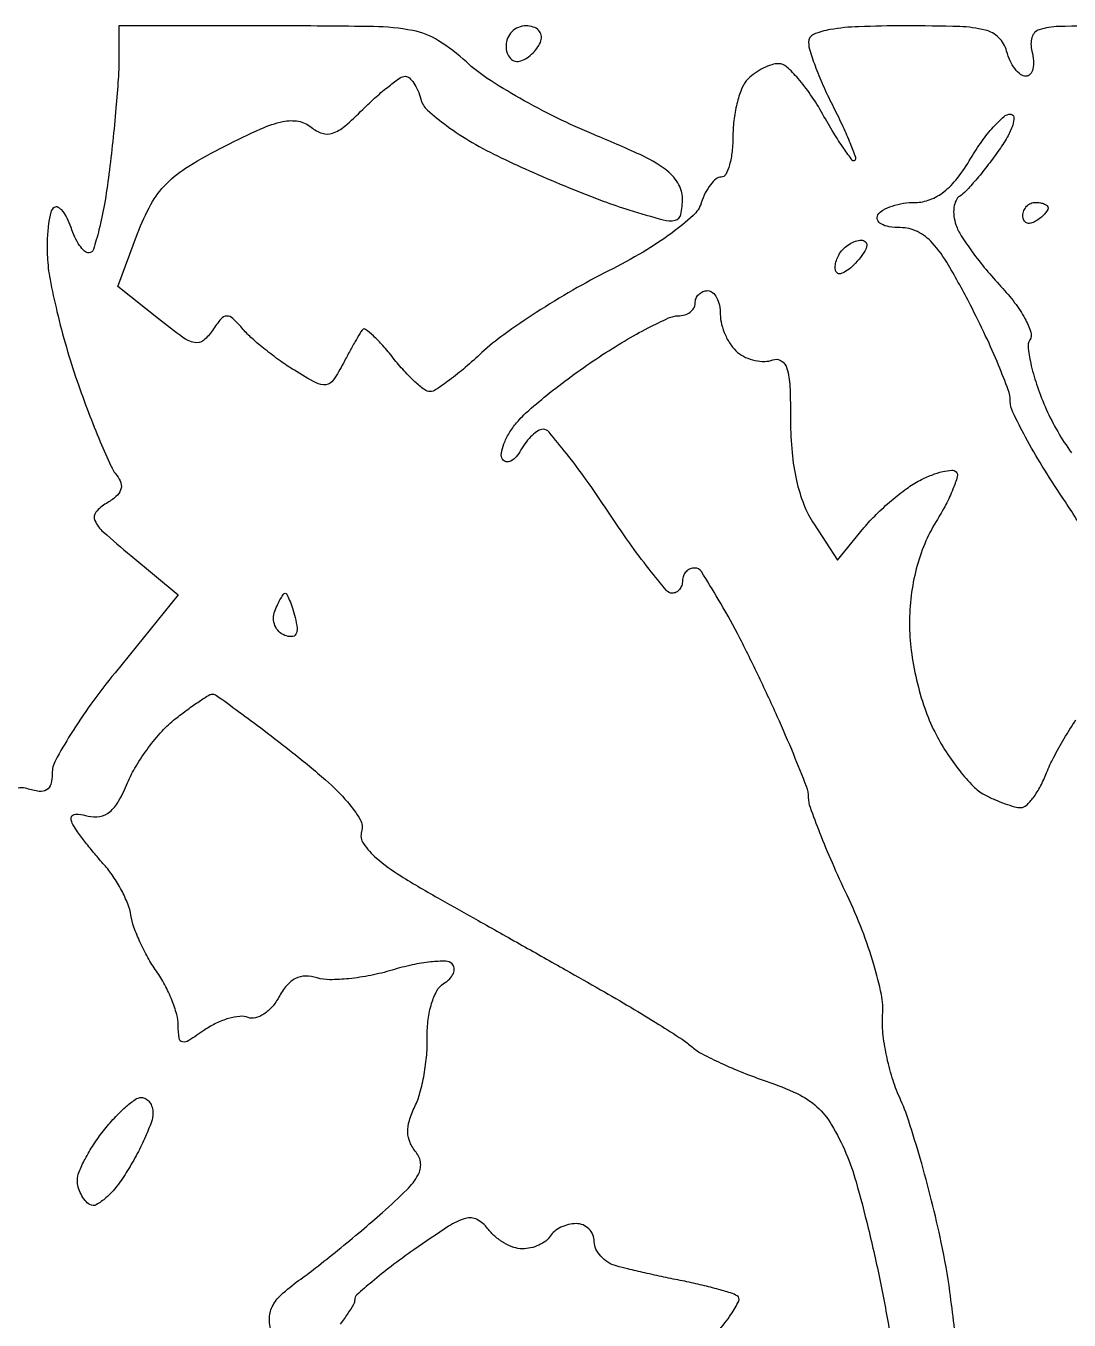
# Model space of a CAD drawing. Extents: x 0 to 102, y 0 to 135.
# Drawn here: x 19.54 to 26.54, y 126.68 to 135.36 of the extents above; entities that cross this region are included whole.
import ezdxf

# ---------------------------------------------------------------- set-up
doc = ezdxf.new("R2010")
doc.units = 0
doc.header["$MEASUREMENT"] = 0

msp = doc.modelspace()

# ---------------------------------------------------------------- linework, layer by layer
for points in [[(26.815761, 135.36, 0.005696), (26.46587, 135.356014, 0.071725), (26.335935, 135.334245, 0.254138), (26.286563, 135.282699, 0.13122), (26.286087, 135.1908, -0.045472), (26.296872, 135.125988, -0.077187), (26.292485, 135.071303, -0.115025), (26.274389, 135.035065, -0.223249), (26.245734, 135.0216, -0.166671), (26.210111, 135.033814, -0.064931), (26.172988, 135.071303, -0.054801), (26.140067, 135.126057, -0.044044), (26.116887, 135.1908, 0.136058), (26.064563, 135.280878, 0.13392), (25.973026, 135.331823, 0.053636), (25.802163, 135.354931, 0.006814), (25.43022, 135.36, 0.008745), (25.123801, 135.354641, 0.03329), (24.933589, 135.335261, 0.058876), (24.821769, 135.302415, 0.30045), (24.7878, 135.250988, 0.078353), (24.797485, 135.189566, 0.013259), (24.837127, 135.077247, 0.014206), (24.891433, 134.946702, 0.012213), (24.955721, 134.812609, -0.008848), (25.018212, 134.684483, -0.014012), (25.066685, 134.572363, -0.007904), (25.102414, 134.478647, -0.2913), (25.097667, 134.457267, -0.45715), (25.080808, 134.458486, -0.008882), (25.02361, 134.53805, -0.014796), (24.956633, 134.641189, -0.00858), (24.882033, 134.768746, 0.021914), (24.801759, 134.897973, 0.029358), (24.71737, 135.007073, 0.029567), (24.639667, 135.08622, 0.185973), (24.587807, 135.1062, 0.076247), (24.540432, 135.098933, 0.038348), (24.484135, 135.076379, 0.036948), (24.428279, 135.043533, 0.045019), (24.38172, 135.00468, 0.097261), (24.34265, 134.946515, 0.034257), (24.310021, 134.850972, 0.032464), (24.287687, 134.738305, 0.03271), (24.2802, 134.62398, -0.026727), (24.274478, 134.517004, -0.042161), (24.257023, 134.426809, -0.051594), (24.231741, 134.363237, -0.279229), (24.201301, 134.3448, 0.171547), (24.167172, 134.332735, 0.057599), (24.129603, 134.294466, 0.049286), (24.094645, 134.239026, 0.039211), (24.068017, 134.173449, -0.131689), (24.012618, 134.086866, -0.026548), (23.869991, 133.969954, -0.024992), (23.676898, 133.842454, -0.016775), (23.444758, 133.715617, 0.014551), (23.206453, 133.586783, 0.012123), (22.960831, 133.436542, 0.012302), (22.742642, 133.287972, 0.032248), (22.596194, 133.167868, -0.011505), (22.483998, 133.067794, -0.015752), (22.378245, 132.983347, -0.012478), (22.287602, 132.918993, -0.1492), (22.246993, 132.9066, -0.164389), (22.210067, 132.919078, -0.021939), (22.146046, 132.972522, -0.023465), (22.073637, 133.045074, -0.017744), (22.000956, 133.131015, 0.014626), (21.931133, 133.214627, 0.025076), (21.867573, 133.279502, 0.023335), (21.815277, 133.323446, 0.395551), (21.794775, 133.321365, 0.044326), (21.778226, 133.298559, 0.004613), (21.744738, 133.241391, 0.005699), (21.706176, 133.172333, 0.004533), (21.666083, 133.09695, -0.027309), (21.599438, 132.984331, -0.212147), (21.549027, 132.952462, -0.161798), (21.483549, 132.96405, -0.014545), (21.337373, 133.048731, -0.016804), (21.241105, 133.112876, -0.013446), (21.141759, 133.188126, -0.013662), (21.053553, 133.262793, -0.033234), (20.993971, 133.323681, 0.023586), (20.924855, 133.39709, 0.202865), (20.883731, 133.412948, 0.215417), (20.845194, 133.394018, 0.02678), (20.788327, 133.317047, -0.076931), (20.72697, 133.249352, -0.226348), (20.667423, 133.235049, -0.104974), (20.587042, 133.270815, -0.01141), (20.424784, 133.394331), (20.153156, 133.611068), (20.285278, 133.967552, -0.037299), (20.374468, 134.162284, -0.070383), (20.478092, 134.300137, -0.059324), (20.627935, 134.418161, -0.019989), (20.871241, 134.553836, -0.01144), (21.112482, 134.669131, -0.052005), (21.260131, 134.717903, -0.098138), (21.364124, 134.719927, -0.129858), (21.449684, 134.680225, 0.095057), (21.523574, 134.639554, 0.162396), (21.593293, 134.640135, 0.094353), (21.674997, 134.686751, 0.019696), (21.79668, 134.799207, -0.013174), (21.886468, 134.884385, -0.017771), (21.972309, 134.956272, -0.014916), (22.046325, 135.010442, -0.151639), (22.082269, 135.0216, -0.190142), (22.109355, 135.010913, -0.056785), (22.138702, 134.976475, -0.047977), (22.165617, 134.926788, -0.036207), (22.185638, 134.867984, 0.147301), (22.230729, 134.794152, 0.025031), (22.360427, 134.689277, 0.025459), (22.530466, 134.578112, 0.02024), (22.724255, 134.475336, 0.008477), (22.941405, 134.375694, 0.006497), (23.181899, 134.273942, 0.006574), (23.409506, 134.184584, 0.015442), (23.58225, 134.125399, 0.007201), (23.813082, 134.057822, 0.119883), (23.892394, 134.055302, 0.298324), (23.930621, 134.093628, 0.051481), (23.941525, 134.200797, 0.141001), (23.910928, 134.306549, 0.096087), (23.824759, 134.398422, 0.048968), (23.657554, 134.495937, 0.010231), (23.345981, 134.631231, -0.017051), (23.099056, 134.742479, -0.015012), (22.849373, 134.874829, -0.015255), (22.631376, 135.007869, -0.043254), (22.49131, 135.117681, 0.048097), (22.305098, 135.260786, 0.093838), (22.131257, 135.328611, 0.042526), (21.867869, 135.355003, 0.003716), (21.195495, 135.36), (20.159083, 135.36), (20.159403, 135.12735, -0.017429), (20.155258, 135.003613, -0.004693), (20.140002, 134.807721, -0.004747), (20.118462, 134.585447, -0.004899), (20.092909, 134.36595, -0.011671), (20.062475, 134.163258, -0.018808), (20.026086, 133.99252, -0.013318), (19.988442, 133.858708, -0.328598), (19.959249, 133.8372, -0.189715), (19.929836, 133.848777, -0.050968), (19.896149, 133.887263, -0.044094), (19.863925, 133.942384, -0.033402), (19.83831, 134.007628, 0.036201), (19.8133, 134.070301, 0.062597), (19.782731, 134.117254, 0.094259), (19.75179, 134.142311, 0.267713), (19.725065, 134.141498, 0.197795), (19.702777, 134.110715, 0.025244), (19.687378, 134.028722, 0.026432), (19.678817, 133.924964, 0.019119), (19.679834, 133.808918, 0.035367), (19.697551, 133.659097, 0.011702), (19.744135, 133.442462, 0.011586), (19.807173, 133.203945, 0.012903), (19.879178, 132.977098, 0.007324), (19.956186, 132.764692, 0.009104), (20.034246, 132.569633, 0.007668), (20.10498, 132.408744, 0.065882), (20.146691, 132.342379, -0.100396), (20.173147, 132.293084, -0.165193), (20.171508, 132.246265, -0.125455), (20.139722, 132.20098, -0.047381), (20.076041, 132.156047, 0.08858), (20.006007, 132.097476, 0.291478), (19.998527, 132.040423, 0.101684), (20.054931, 131.964595, 0.008643), (20.239864, 131.805223), (20.556429, 131.541812), (20.134114, 131.01988, 0.013401), (19.972393, 130.80868, 0.017224), (19.835855, 130.605742, 0.015146), (19.734218, 130.431281, 0.124949), (19.7118, 130.342973, -0.0616), (19.702935, 130.27129, -0.198902), (19.674888, 130.233523, -0.17008), (19.624788, 130.223241, -0.043228), (19.5426, 130.2417, 0.197229), (19.450602, 130.234127, 0.229553)], [(26.654439, 131.935928, 0.015538), (26.489762, 132.198168, -0.010359), (26.356347, 132.405817, -0.01359), (26.243731, 132.601059, -0.011095), (26.158594, 132.767089, -0.11339), (26.1414, 132.841934, 0.089059), (26.127848, 132.917412, 0.009601), (26.062699, 133.083166, 0.011552), (25.97608, 133.278808, 0.009064), (25.873482, 133.486917, 0.012441), (25.726613, 133.755095, 0.052503), (25.618614, 133.902959, 0.093538), (25.517647, 133.97948, 0.116014), (25.403189, 134.0064, -0.03924), (25.328143, 134.012299, -0.089335), (25.274645, 134.030927, -0.170551), (25.250318, 134.058683, -0.238206), (25.2531, 134.091, -0.12713), (25.287013, 134.123512, -0.046443), (25.348234, 134.150749, -0.042324), (25.423855, 134.169349, -0.039165), (25.503536, 134.1756, 0.091428), (25.602871, 134.193917, 0.076766), (25.696033, 134.247002, 0.060666), (25.786074, 134.338303, 0.031066), (25.87639, 134.4717, -0.021715), (25.950107, 134.585088, -0.028904), (26.027156, 134.680821, -0.028992), (26.097756, 134.750294, -0.181812), (26.144308, 134.7678, -0.402224), (26.16535, 134.747606, -0.092711), (26.157588, 134.693998, -0.049224), (26.120745, 134.613034, -0.023344), (26.058622, 134.516558, -0.010365), (25.984485, 134.416882, -0.011975), (25.909665, 134.325146, -0.011084), (25.842977, 134.250672, -0.066286), (25.802756, 134.217749, 0.147421), (25.777097, 134.188757, 0.074426), (25.763333, 134.141461, 0.063671), (25.762906, 134.083962, 0.054246), (25.776632, 134.024841, 0.058423), (25.812331, 133.951544, 0.015334), (25.886293, 133.843575, 0.01536), (25.978704, 133.724992, 0.015192), (26.078548, 133.61186, -0.026394), (26.170607, 133.502718, -0.037544), (26.23936, 133.396127, -0.041753), (26.27925, 133.305429, -0.224794), (26.27342, 133.253285, 0.172097), (26.261109, 133.196284, 0.025709), (26.282383, 133.079071, 0.026397), (26.323535, 132.937948, 0.019992), (26.382852, 132.78791, 0.027026), (26.459292, 132.637619, 0.026595), (26.55187, 132.495611, 0.027588)], [(25.788569, 126.419895, 0.008187), (25.73592, 126.865575, 0.01917), (25.678402, 127.1961, 0.008872), (25.613129, 127.476932, 0.008347), (25.536687, 127.761069, 0.00834), (25.460538, 128.010612, 0.028411), (25.399165, 128.169, -0.032262), (25.349103, 128.30121, -0.023381), (25.310029, 128.453779, -0.023761), (25.286527, 128.602771, -0.046659), (25.284646, 128.72266, 0.070051), (25.276067, 128.860163, 0.021533), (25.225474, 129.06231, 0.020469), (25.146779, 129.292635, 0.017929), (25.046299, 129.52636, -0.007234), (24.947342, 129.743614, -0.009536), (24.863809, 129.944616, -0.007319), (24.799944, 130.114206, -0.086444), (24.787867, 130.183291, 0.092988), (24.774236, 130.255708, 0.005098), (24.687708, 130.471292, 0.007768), (24.577553, 130.72654, 0.005589), (24.446994, 131.008141, 0.008769), (24.31043, 131.281819, 0.013607), (24.182155, 131.512445, 0.007803), (24.06841, 131.697797, 0.256615), (24.023994, 131.7222, 0.102026), (23.992629, 131.715733, 0.098599), (23.965944, 131.697349, 0.097213), (23.948066, 131.66989, 0.096129), (23.9418, 131.6376, -0.079531), (23.936627, 131.605284, -0.091081), (23.921672, 131.577851, -0.100766), (23.899412, 131.559511, -0.122687), (23.873278, 131.553, -0.222666), (23.833652, 131.571567, -0.006941), (23.717911, 131.714533, -0.012343), (23.585113, 131.892158, -0.008092), (23.440592, 132.1029, 0.00835), (23.295914, 132.313638, 0.012699), (23.16263, 132.491267, 0.007319), (23.046482, 132.633798, 0.221625), (23.005718, 132.6528, 0.142585), (22.973219, 132.64334, 0.045963), (22.933132, 132.612332, 0.041528), (22.89263, 132.567756, 0.036098), (22.857911, 132.515036, -0.047902), (22.825029, 132.46758, -0.099461), (22.789893, 132.439694, -0.168933), (22.758607, 132.435353, -0.208024), (22.734624, 132.452009, -0.179547), (22.726501, 132.492442, -0.052557), (22.743196, 132.554684, -0.045455), (22.778386, 132.626083, -0.035369), (22.828667, 132.696591, -0.040695), (22.909655, 132.779857, -0.011218), (23.050011, 132.896998, -0.011256), (23.215571, 133.022998, -0.011546), (23.385254, 133.140318, -0.011422), (23.552911, 133.245198, -0.014559), (23.712321, 133.333747, -0.012509), (23.848311, 133.399927, -0.107383), (23.914004, 133.4142, 0.073652), (23.956951, 133.420561, 0.088013), (23.993384, 133.439051, 0.100591), (24.017739, 133.466538, 0.131896), (24.0264, 133.4988, -0.099038), (24.032859, 133.531087, -0.097945), (24.051251, 133.558549, -0.097945), (24.078713, 133.576941, -0.099038), (24.111, 133.5834, -0.181272), (24.143291, 133.571295, -0.091278), (24.170749, 133.53674, -0.071223), (24.189349, 133.485336, -0.05129), (24.1956, 133.424559, 0.062674), (24.204143, 133.356668, 0.044215), (24.229727, 133.284054, 0.044558), (24.267295, 133.217854, 0.068317), (24.311777, 133.169299, 0.06613), (24.365087, 133.135828, 0.054364), (24.428929, 133.114673, 0.056256), (24.493152, 133.108297, 0.088473), (24.547449, 133.118735, -0.239523), (24.604229, 133.112821, -0.180006), (24.642367, 133.061666, -0.060771), (24.66212, 132.941587, -0.010413), (24.666943, 132.710013, 0.023098), (24.676787, 132.497046, 0.032595), (24.706584, 132.309477, 0.03693), (24.755804, 132.148389, 0.052467), (24.824266, 132.01533), (24.98159, 131.775224), (25.159645, 131.991653, -0.026092), (25.242248, 132.08201, -0.018602), (25.34344, 132.174561, -0.01885), (25.446835, 132.255793, -0.037632), (25.535296, 132.310395, -0.025374), (25.614236, 132.346317, -0.035736), (25.68798, 132.369522, -0.038851), (25.747967, 132.378942, -0.219291), (25.777596, 132.368004, -0.274713), (25.785858, 132.33554, -0.02371), (25.756631, 132.251425, -0.025985), (25.708746, 132.148048, -0.016961), (25.64345, 132.033914, 0.040253), (25.567105, 131.88477, 0.034294), (25.510806, 131.717182, 0.033009), (25.476195, 131.53676, 0.030895), (25.4646, 131.349294, 0.033127), (25.476538, 131.169306, 0.024114), (25.512596, 130.971911, 0.024288), (25.566901, 130.781238, 0.036445), (25.634076, 130.621858, 0.025278), (25.710967, 130.488275, 0.024437), (25.801757, 130.361559, 0.025207), (25.892595, 130.258191, 0.07716), (25.966915, 130.202229, 0.018631), (26.035467, 130.168763, 0.018612), (26.106343, 130.140482, 0.018812), (26.169927, 130.120477, 0.066901), (26.212162, 130.1148, 0.193164), (26.249692, 130.129861, 0.042097), (26.296744, 130.183141, 0.038046), (26.344246, 130.258372, 0.028522), (26.385111, 130.34745, -0.026948), (26.433043, 130.452803, -0.014265), (26.503049, 130.57814, -0.014157), (26.58217, 130.702613, -0.021243)], [(21.186256, 126.580642, -0.071611), (21.169452, 126.681965, -0.121498), (21.188145, 126.765389, -0.092408), (21.248699, 126.845619, -0.029473), (21.365402, 126.940192, 0.010543), (21.47967, 127.025838, 0.004477), (21.629295, 127.145169, 0.004428), (21.786767, 127.275412, 0.005787), (21.928297, 127.397424, 0.014033), (22.092291, 127.550541, 0.070991), (22.167845, 127.649951, 0.151386), (22.184334, 127.728216, 0.151104), (22.153699, 127.802158, -0.071218), (22.113154, 127.868211, -0.095944), (22.098083, 127.936557, -0.081196), (22.10871, 128.014034, -0.03811), (22.145816, 128.108434, 0.046712), (22.180128, 128.200326, 0.022162), (22.207694, 128.323785, 0.021743), (22.225292, 128.456443, 0.02872), (22.229069, 128.578293, -0.038358), (22.234804, 128.692358, -0.043384), (22.258037, 128.799455, -0.048254), (22.294116, 128.885565, -0.131759), (22.339, 128.933243, 0.059691), (22.379448, 128.965474, 0.093831), (22.404155, 129.002245, 0.126626), (22.409574, 129.037481, 0.173225), (22.395945, 129.066255, 0.198843), (22.353062, 129.084024, 0.026157), (22.252587, 129.078791, 0.027091), (22.128469, 129.058951, 0.019608), (21.99281, 129.024039, -0.023683), (21.84985, 128.988488, -0.02345), (21.703699, 128.966475, -0.024088), (21.574356, 128.959427, -0.078561), (21.489817, 128.97225, 0.080045), (21.412356, 128.983766, 0.113881), (21.344994, 128.967356, 0.100975), (21.286018, 128.920919, 0.052832), (21.233264, 128.843304, -0.055062), (21.188233, 128.77768, -0.068462), (21.132776, 128.72878, -0.082348), (21.075861, 128.703251, -0.157204), (21.026324, 128.705956, 0.116004), (20.97123, 128.713464, 0.045792), (20.895587, 128.699146, 0.042147), (20.813351, 128.667926, 0.041007), (20.736712, 128.623121, -0.01147), (20.628514, 128.550977, -0.184682), (20.586255, 128.542416, -0.331516), (20.563217, 128.566404, -0.031254), (20.5578, 128.652979, 0.067964), (20.54768, 128.727087, 0.02759), (20.514926, 128.823781, 0.026676), (20.467712, 128.925356, 0.03065), (20.411846, 129.01653, -0.025284), (20.354098, 129.108546, -0.020357), (20.301284, 129.212728, -0.020809), (20.260365, 129.313167, -0.048491), (20.24042, 129.391821, 0.056856), (20.21972, 129.468087, 0.027241), (20.177078, 129.560312, 0.026589), (20.121536, 129.652819, 0.034209), (20.060559, 129.731017, -0.009252), (19.997418, 129.804156, -0.008573), (19.935366, 129.881438, -0.008591), (19.882514, 129.952099, -0.02825), (19.851169, 130.00116, -0.098533), (19.838492, 130.039982, -0.30331), (19.850394, 130.063424, -0.160039), (19.887111, 130.070662, -0.033268), (19.952535, 130.058129, 0.107899), (20.031415, 130.054908, 0.131516), (20.098191, 130.085994, 0.08974), (20.158131, 130.157945, 0.03073), (20.217903, 130.280386, -0.03781), (20.275008, 130.393284, -0.024296), (20.357, 130.515095, -0.024401), (20.449439, 130.627137, -0.041439), (20.53836, 130.709867, -0.008125), (20.622136, 130.773589, -0.011501), (20.698875, 130.82734, -0.007757), (20.764187, 130.869433, -0.140153), (20.787854, 130.8762, -0.157136), (20.813898, 130.867808, -0.001831), (20.962134, 130.760382, -0.005349), (21.132637, 130.633046, -0.00344), (21.327738, 130.481926, -0.013446), (21.547093, 130.299843, -0.033652), (21.693938, 130.152531, -0.046162), (21.77865, 130.034938, -0.210587), (21.788252, 129.953176, 0.229856), (21.800654, 129.873103, 0.063965), (21.888026, 129.776113, 0.038265), (22.050938, 129.656514, 0.011534), (22.315609, 129.500117, -0.000494), (22.570245, 129.357139, -0.000314), (22.866355, 129.190243, -0.000316), (23.156656, 129.026138, -0.000586), (23.3919, 128.892597, -0.004715), (23.594223, 128.77489, -0.005651), (23.782347, 128.660159, -0.004894), (23.938649, 128.560254, -0.036921), (24.008283, 128.507061, 0.060501), (24.074018, 128.461578, 0.013065), (24.198257, 128.400286, 0.013452), (24.346806, 128.336556, 0.012494), (24.502245, 128.279219, -0.027478), (24.710993, 128.195033, -0.074072), (24.843891, 128.106789, -0.076859), (24.942516, 127.98566, -0.031254), (25.038586, 127.795332, -0.03265), (25.106314, 127.603673, -0.008879), (25.187924, 127.292702, -0.008943), (25.268109, 126.935806, -0.009187), (25.334703, 126.57945, -0.010937)], [(24.181771, 126.60104, 0.029378), (24.267159, 126.713996, 0.031386), (24.319162, 126.803612, 0.393487), (24.309017, 126.83802, 0.057969), (24.264784, 126.857694, 0.008799), (24.171811, 126.884944, 0.009756), (24.06038, 126.91316, 0.008306), (23.9418, 126.938667, -0.00352), (23.817579, 126.964147, -0.003161), (23.68919, 126.992274, -0.003169), (23.574312, 127.018969, -0.009947), (23.49765, 127.038917, -0.070957), (23.441061, 127.063926, -0.068924), (23.39309, 127.103959, -0.074121), (23.360703, 127.152355, -0.110897), (23.3496, 127.201801, 0.099635), (23.340291, 127.248054, 0.098083), (23.31379, 127.287398, 0.097803), (23.274218, 127.31375, 0.098445), (23.227693, 127.323, 0.061875), (23.177183, 127.316725, 0.051278), (23.126237, 127.298149, 0.053305), (23.082462, 127.270788, 0.08825), (23.0535, 127.2384, -0.095148), (23.023717, 127.205998, -0.052783), (22.97729, 127.178651, -0.049979), (22.922516, 127.160076, -0.056833), (22.867484, 127.1538, -0.084175), (22.809008, 127.163715, -0.048116), (22.7438, 127.193784, -0.046322), (22.682196, 127.237838, -0.056571), (22.634223, 127.289915, 0.118194), (22.563459, 127.35002, 0.189727), (22.485634, 127.357344, 0.074635), (22.371418, 127.304941, 0.00871), (22.138447, 127.146729, 0.008716), (21.986601, 127.035687, 0.013126), (21.858598, 126.933209, 0.007911), (21.756497, 126.844169, 0.212568), (21.7422, 126.812059, -0.131621), (21.733808, 126.780732, -0.015864), (21.695795, 126.719449, -0.017985), (21.644722, 126.648344, -0.013899)]]:
    msp.add_lwpolyline(points, format="xyb")
for points in [[(22.89135, 135.36, 0.099038), (22.84023, 135.349774, 0.097945), (22.796748, 135.320652, 0.097945), (22.767626, 135.27717, 0.099038), (22.7574, 135.22605, 0.077096), (22.764949, 135.177381, 0.119977), (22.786911, 135.141285, 0.144529), (22.819643, 135.123474, 0.134046), (22.857863, 135.125587, 0.068635), (22.898779, 135.145799, 0.04742), (22.938651, 135.178749, 0.04742), (22.971601, 135.218621, 0.068635), (22.991813, 135.259537, 0.134046), (22.993926, 135.297757, 0.144529), (22.976115, 135.330489, 0.119977), (22.940019, 135.352451, 0.077096)], [(26.3106, 134.1756, -0.042167), (26.342989, 134.172864, -0.061769), (26.370349, 134.164641, -0.081139), (26.388901, 134.152559, -0.210953), (26.3952, 134.138293, -0.151918), (26.389655, 134.120465, -0.038439), (26.370349, 134.096586, -0.035638), (26.342983, 134.071457, -0.029505), (26.3106, 134.0487, -0.082592), (26.278274, 134.035459, -0.161196), (26.250851, 134.038091, -0.182303), (26.232623, 134.055979, -0.108972), (26.226, 134.086007, -0.093332), (26.23244, 134.120207, -0.09642), (26.250851, 134.149282, -0.099167), (26.27832, 134.168742, -0.105053)], [(25.141552, 133.9218, -0.176123), (25.169719, 133.911561, -0.256649), (25.179087, 133.887479, -0.110288), (25.16439, 133.847357, -0.030483), (25.124503, 133.792856, -0.030935), (25.080689, 133.746254, -0.05004), (25.037552, 133.713161, -0.066988), (25.001223, 133.696912, -0.274667), (24.978773, 133.702627, -0.161573), (24.968024, 133.72405, -0.069134), (24.967811, 133.756475, -0.058241), (24.977352, 133.794186, -0.04739), (24.995821, 133.831571, -0.0641), (25.023823, 133.866086, -0.051744), (25.061632, 133.895295, -0.053409), (25.103015, 133.915166, -0.085443)], [(21.276084, 131.553, -0.289539), (21.287153, 131.546004, -0.014651), (21.305109, 131.505157, -0.019686), (21.324043, 131.452553, -0.012589), (21.342058, 131.39013, -0.035406), (21.355467, 131.318474, -0.161087), (21.346935, 131.277482, -0.267182), (21.319459, 131.261605, -0.092317), (21.272666, 131.270231, -0.106238), (21.233464, 131.295808, -0.099364), (21.207094, 131.3358, -0.096097), (21.197649, 131.384061, -0.092277), (21.206693, 131.433101, -0.015902), (21.226019, 131.479041, -0.023663), (21.246056, 131.51778, -0.020562), (21.264609, 131.546997, -0.245754)], [(20.31014, 128.169, -0.133915), (20.340035, 128.160847, -0.100819), (20.36546, 128.137936, -0.087614), (20.38251, 128.10366, -0.072581), (20.388284, 128.06325, -0.086972), (20.377982, 128.00549, -0.016753), (20.338068, 127.906567, -0.017375), (20.282955, 127.792986, -0.015253), (20.217781, 127.678363, -0.02836), (20.146526, 127.575147, -0.044555), (20.073118, 127.496344, -0.055758), (20.007879, 127.449733, -0.272065), (19.964297, 127.450705, -0.08235), (19.932417, 127.478548, -0.053447), (19.905468, 127.519522, -0.052208), (19.887174, 127.566599, -0.066683), (19.881, 127.612684, -0.097228), (19.892179, 127.669628, -0.024121), (19.932506, 127.756203, -0.023752), (19.989226, 127.852642, -0.021846), (20.05634, 127.946091, -0.020123), (20.129223, 128.031443, -0.025784), (20.203222, 128.10352, -0.025244), (20.269364, 128.155944, -0.156185)]]:
    msp.add_lwpolyline(points, format="xyb", close=True)

doc.saveas('drawing.dxf')
